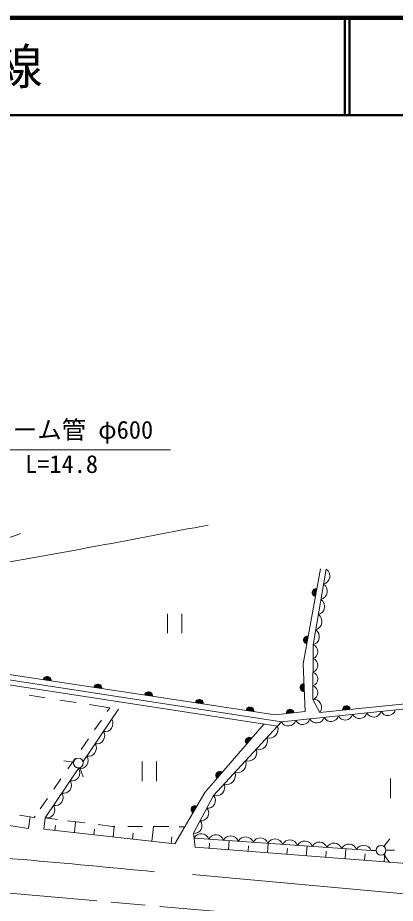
# Model space of a CAD drawing. Units: millimetres, scale not verified. Extents: x 40000 to 680000, y 20000 to 380000.
# Drawn here: x 264204 to 302935, y 289190 to 380000 of the extents above; entities that cross this region are included whole.
import ezdxf
from ezdxf.enums import TextEntityAlignment as Align

# ---------------------------------------------------------------- set-up
doc = ezdxf.new("R2010")
doc.units = ezdxf.units.MM
doc.header["$LTSCALE"] = 1000
doc.linetypes.add('CHAIN', pattern=[18.5, 12, -1.5, 3.5, -1.5])
for name, color, linetype, lineweight in [('M-BGD', 7, 'Continuous', 13), ('M-BMK', 2, 'CHAIN', 13), ('M-STR-STR3', 7, 'Continuous', 13), ('M-TTL', 2, 'Continuous', 140), ('M-TTL-LINE', 7, 'Continuous', 50), ('M-TTL-TXT', 7, 'Continuous', 13)]:
    doc.layers.add(name, color=color, linetype=linetype, lineweight=lineweight)
doc.styles.add('ＭＳ ゴシック', font='')
doc.styles.get('ＭＳ ゴシック').set_extended_font_data('MS Gothic')

msp = doc.modelspace()

# ---------------------------------------------------------------- linework, layer by layer
at = {"layer": 'M-BGD'}
for p, q in [((295259, 323495), (293476, 313744)), ((295853, 323468), (294503, 315689)), ((294503, 315689), (295853, 323468)), ((279553, 316874), (279553, 318874)), ((281053, 318874), (281053, 316874)), ((236630, 316200), (291258, 307793)), ((236225, 315757), (290850, 307350)), ((294503, 315689), (294476, 310097)), ((294476, 310097), (294503, 315689)), ((249035, 314798), (290624, 308521)), ((293476, 313744), (293691, 308868)), ((265384, 310519), (267037, 310264)), ((268514, 310036), (270201, 309776)), ((291258, 307793), (311693, 309929)), ((291258, 307793), (311693, 309929)), ((294476, 310097), (295202, 308771)), ((295202, 308771), (294476, 310097)), ((295202, 308771), (311535, 310416)), ((274547, 309109), (270912, 303714)), ((271565, 309565), (273666, 309241)), ((273666, 309241), (273394, 308846)), ((290624, 308521), (293691, 308868)), ((272795, 307978), (272096, 306965)), ((283400, 300559), (289462, 307564)), ((291258, 307793), (284296, 300231)), ((284296, 300231), (290850, 307350)), ((271467, 306053), (270706, 304950)), ((269942, 303650), (268952, 303810)), ((270088, 304054), (269354, 302989)), ((276956, 301721), (276956, 303721)), ((278456, 303721), (278456, 301721)), ((270478, 303070), (267028, 297950)), ((270592, 303100), (270922, 302150)), ((268628, 301936), (267900, 300882)), ((302457, 299975), (302457, 301975)), ((267256, 299947), (266513, 298871)), ((280338, 295273), (283400, 300559)), ((284296, 300231), (282231, 296364)), ((282231, 296364), (284296, 300231)), ((249188, 299283), (265317, 296863)), ((265908, 297993), (264404, 298211)), ((265495, 298053), (265317, 296863)), ((265988, 298109), (265908, 297993)), ((267028, 297950), (266897, 296784)), ((267028, 297950), (268300, 297788)), ((268083, 297158), (268026, 296657)), ((269315, 297659), (271100, 297431)), ((270140, 297554), (270014, 296434)), ((272457, 297259), (273923, 297072)), ((273923, 297072), (274170, 297071)), ((274111, 297071), (273989, 295987)), ((275506, 297066), (277014, 297061)), ((278134, 297056), (277964, 295540)), ((278143, 297056), (279718, 297051)), ((280779, 297047), (281364, 297045)), ((266897, 296784), (280338, 295273)), ((272065, 296777), (272001, 296210)), ((276047, 296396), (275976, 295763)), ((282231, 296364), (282407, 294959)), ((280030, 296015), (279951, 295316)), ((282293, 295874), (300467, 294599)), ((300467, 294599), (282293, 295874)), ((283880, 295368), (283839, 294847)), ((285906, 295620), (285833, 294691)), ((289896, 295340), (289821, 294379)), ((301762, 295010), (302362, 295810)), ((282407, 294959), (310190, 292788)), ((287871, 295094), (287827, 294535)), ((291862, 294820), (291815, 294224)), ((293886, 295061), (293809, 294068)), ((295852, 294546), (295803, 293912)), ((297877, 294781), (297797, 293756)), ((299843, 294272), (299791, 293601)), ((300467, 294599), (300959, 294608)), ((301852, 294302), (301785, 293445)), ((301959, 294627), (302852, 294643)), ((301752, 294200), (302332, 293390)), ((282149, 292152), (309922, 289592))]:
    msp.add_line(p, q, dxfattribs=at)
for centre in [(270434, 303568), (301459, 294612)]:
    msp.add_circle(centre, 500, dxfattribs=at)
for centre, radius, start, end in [((295350, 322754), 873, 285.4627, 54.83928), ((295080, 321198), 873, 285.4627, 54.83928), ((294813, 321057), 400, 79.6393, 259.6393), ((294813, 321057), 400, 79.6393, 259.6393), ((294813, 321057), 350, 79.6393, 259.6393), ((294813, 321057), 300, 79.6393, 259.6393), ((294813, 321057), 250, 79.6393, 259.6393), ((294813, 321057), 200, 79.6393, 259.6393), ((294813, 321057), 150, 79.6393, 259.6393), ((294813, 321057), 100, 79.6393, 259.6393), ((294813, 321057), 50, 79.6393, 259.6393), ((294810, 319642), 873, 285.4627, 54.83928), ((294540, 318086), 873, 285.4627, 54.83928), ((294270, 316530), 873, 285.4627, 54.83928), ((293922, 316182), 400, 79.6393, 259.6393), ((293922, 316182), 400, 79.6393, 259.6393), ((293922, 316182), 350, 79.6393, 259.6393), ((293922, 316182), 300, 79.6393, 259.6393), ((293922, 316182), 250, 79.6393, 259.6393), ((293922, 316182), 200, 79.6393, 259.6393), ((293922, 316182), 150, 79.6393, 259.6393), ((293922, 316182), 100, 79.6393, 259.6393), ((293922, 316182), 50, 79.6393, 259.6393), ((294261, 314991), 738, 288.56542, 70.88101), ((294254, 313593), 738, 288.56542, 70.88101), ((267230, 312052), 400, 351.41638, 171.41638), ((267230, 312052), 400, 351.41638, 171.41638), ((267230, 312052), 350, 351.41638, 171.41638), ((294247, 312195), 738, 288.56542, 70.88101), ((267230, 312052), 300, 351.41638, 171.41638), ((267230, 312052), 250, 351.41638, 171.41638), ((267230, 312052), 200, 351.41638, 171.41638), ((267230, 312052), 150, 351.41638, 171.41638), ((267230, 312052), 100, 351.41638, 171.41638), ((267230, 312052), 50, 351.41638, 171.41638), ((272429, 311267), 400, 351.41638, 171.41638), ((272429, 311267), 400, 351.41638, 171.41638), ((272429, 311267), 350, 351.41638, 171.41638), ((272429, 311267), 300, 351.41638, 171.41638), ((272429, 311267), 250, 351.41638, 171.41638), ((293583, 311306), 400, 92.51688, 272.51688), ((293583, 311306), 400, 92.51688, 272.51688), ((293583, 311306), 350, 92.51688, 272.51688), ((293583, 311306), 300, 92.51688, 272.51688), ((293583, 311306), 250, 92.51688, 272.51688), ((293583, 311306), 200, 92.51688, 272.51688), ((294241, 310797), 738, 288.56542, 70.88101), ((272429, 311267), 200, 351.41638, 171.41638), ((272429, 311267), 150, 351.41638, 171.41638), ((272429, 311267), 100, 351.41638, 171.41638), ((272429, 311267), 50, 351.41638, 171.41638), ((277627, 310483), 400, 351.41638, 171.41638), ((277627, 310483), 400, 351.41638, 171.41638), ((277627, 310483), 350, 351.41638, 171.41638), ((277627, 310483), 300, 351.41638, 171.41638), ((277627, 310483), 250, 351.41638, 171.41638), ((277627, 310483), 200, 351.41638, 171.41638), ((277627, 310483), 150, 351.41638, 171.41638), ((277627, 310483), 100, 351.41638, 171.41638), ((293583, 311306), 150, 92.51688, 272.51688), ((293583, 311306), 100, 92.51688, 272.51688), ((293583, 311306), 50, 92.51688, 272.51688), ((277627, 310483), 50, 351.41638, 171.41638), ((282826, 309698), 400, 351.41638, 171.41638), ((282826, 309698), 400, 351.41638, 171.41638), ((282826, 309698), 350, 351.41638, 171.41638), ((282826, 309698), 300, 351.41638, 171.41638), ((282826, 309698), 250, 351.41638, 171.41638), ((282826, 309698), 200, 351.41638, 171.41638), ((282826, 309698), 150, 351.41638, 171.41638), ((282826, 309698), 100, 351.41638, 171.41638), ((282826, 309698), 50, 351.41638, 171.41638), ((294557, 309280), 821, 321.73389, 95.67802), ((288024, 308913), 400, 351.41638, 171.41638), ((288024, 308913), 400, 351.41638, 171.41638), ((288024, 308913), 350, 351.41638, 171.41638), ((288024, 308913), 300, 351.41638, 171.41638), ((288024, 308913), 250, 351.41638, 171.41638), ((288024, 308913), 200, 351.41638, 171.41638), ((288024, 308913), 150, 351.41638, 171.41638), ((288024, 308913), 100, 351.41638, 171.41638), ((288024, 308913), 50, 351.41638, 171.41638), ((292157, 308694), 400, 6.45882, 186.45882), ((292157, 308694), 400, 6.45882, 186.45882), ((292157, 308694), 350, 6.45882, 186.45882), ((292157, 308694), 300, 6.45882, 186.45882), ((292157, 308694), 250, 6.45882, 186.45882), ((292157, 308694), 200, 6.45882, 186.45882), ((292157, 308694), 150, 6.45882, 186.45882), ((292157, 308694), 100, 6.45882, 186.45882), ((297924, 309045), 400, 5.74953, 185.74953), ((297924, 309045), 400, 5.74953, 185.74953), ((297924, 309045), 350, 5.74953, 185.74953), ((297924, 309045), 300, 5.74953, 185.74953), ((297924, 309045), 250, 5.74953, 185.74953), ((297924, 309045), 200, 5.74953, 185.74953), ((297924, 309045), 150, 5.74953, 185.74953), ((297924, 309045), 100, 5.74953, 185.74953), ((297924, 309045), 50, 5.74953, 185.74953), ((300715, 309072), 788, 207.42712, 344.50622), ((302175, 309225), 788, 207.42712, 344.50622), ((273145, 307622), 832, 259.52642, 32.52889), ((291958, 308157), 788, 207.42712, 344.50622), ((292157, 308694), 50, 6.45882, 186.45882), ((293417, 308309), 788, 207.42712, 344.50622), ((294877, 308462), 788, 207.42712, 344.50622), ((296336, 308614), 788, 207.42712, 344.50622), ((297796, 308767), 788, 207.42712, 344.50622), ((299256, 308919), 788, 207.42712, 344.50622), ((290009, 307028), 900, 253.76335, 20.96915), ((272293, 306357), 832, 259.52642, 32.52889), ((287946, 305813), 400, 49.12759, 229.12759), ((287946, 305813), 400, 49.12759, 229.12759), ((287946, 305813), 350, 49.12759, 229.12759), ((287946, 305813), 300, 49.12759, 229.12759), ((287946, 305813), 250, 49.12759, 229.12759), ((288917, 305842), 900, 253.76335, 20.96915), ((271440, 305092), 832, 259.52642, 32.52889), ((287946, 305813), 200, 49.12759, 229.12759), ((287946, 305813), 150, 49.12759, 229.12759), ((287946, 305813), 100, 49.12759, 229.12759), ((287946, 305813), 50, 49.12759, 229.12759), ((270588, 303827), 832, 259.52642, 32.52889), ((287824, 304655), 900, 253.76335, 20.96915), ((286732, 303469), 900, 253.76335, 20.96915), ((269736, 302562), 832, 259.52642, 32.52889), ((284915, 302310), 400, 49.12759, 229.12759), ((284915, 302310), 400, 49.12759, 229.12759), ((284915, 302310), 350, 49.12759, 229.12759), ((284915, 302310), 300, 49.12759, 229.12759), ((284915, 302310), 250, 49.12759, 229.12759), ((284915, 302310), 200, 49.12759, 229.12759), ((284915, 302310), 150, 49.12759, 229.12759), ((284915, 302310), 100, 49.12759, 229.12759), ((285640, 302282), 900, 253.76335, 20.96915), ((268884, 301297), 832, 259.52642, 32.52889), ((284915, 302310), 50, 49.12759, 229.12759), ((284547, 301096), 900, 253.76335, 20.96915), ((268031, 300032), 832, 259.52642, 32.52889), ((283701, 299720), 784, 263.14457, 40.67398), ((267179, 298768), 832, 259.52642, 32.52889), ((282382, 298802), 400, 59.91765, 239.91765), ((282382, 298802), 400, 59.91765, 239.91765), ((282382, 298802), 350, 59.91765, 239.91765), ((282382, 298802), 300, 59.91765, 239.91765), ((282382, 298802), 250, 59.91765, 239.91765), ((282382, 298802), 200, 59.91765, 239.91765), ((282382, 298802), 150, 59.91765, 239.91765), ((282382, 298802), 100, 59.91765, 239.91765), ((282382, 298802), 50, 59.91765, 239.91765), ((283013, 298431), 784, 263.14457, 40.67398), ((282325, 297142), 784, 263.14457, 40.67398), ((283027, 295495), 826, 19.24768, 152.73135), ((284542, 295389), 826, 19.24768, 152.73135), ((286056, 295283), 826, 19.24768, 152.73135), ((287571, 295176), 826, 19.24768, 152.73135), ((289085, 295070), 826, 19.24768, 152.73135), ((290600, 294964), 826, 19.24768, 152.73135), ((292114, 294858), 826, 19.24768, 152.73135), ((293629, 294752), 826, 19.24768, 152.73135), ((295143, 294645), 826, 19.24768, 152.73135), ((296658, 294539), 826, 19.24768, 152.73135), ((298172, 294433), 826, 19.24768, 152.73135), ((299687, 294327), 826, 19.24768, 152.73135)]:
    msp.add_arc(centre, radius, start, end, dxfattribs=at)
for points, knots in [([(230562, 320983), (234328, 320931), (238095, 320880), (241844, 321109), (246938, 321421), (251999, 322249), (257044, 323107), (262188, 323981), (267315, 324886), (272438, 325835), (276207, 326533), (279973, 327256), (283740, 327978)], [0, 0, 0, 0, 1, 1, 1, 2, 2, 2, 3, 3, 3, 4, 4, 4, 4]), ([(187840, 325158), (192574, 324912), (197308, 324667), (202043, 324471), (206994, 324265), (211947, 324113), (216902, 323984), (220637, 323886), (224374, 323803), (228106, 323691), (231466, 323591), (234821, 323468), (238191, 323350), (240842, 323257), (243503, 323167), (246131, 323399), (248955, 323648), (251741, 324268), (254559, 324714), (256652, 325046), (258764, 325282), (260795, 325835), (262049, 326176), (263273, 326639), (264497, 327101)], [0, 0, 0, 0, 1, 1, 1, 2, 2, 2, 3, 3, 3, 4, 4, 4, 5, 5, 5, 6, 6, 6, 7, 7, 7, 8, 8, 8, 8]), ([(242341, 296286), (243761, 296181), (245180, 296077), (246597, 295953), (248693, 295771), (250785, 295547), (252867, 295243), (255340, 294881), (257798, 294406), (260278, 294100), (261762, 293918), (263254, 293796), (264745, 293669), (269242, 293286), (273732, 292856), (278223, 292425)], [0, 0, 0, 0, 1, 1, 1, 2, 2, 2, 3, 3, 3, 4, 4, 4, 5, 5, 5, 5])]:
    msp.add_open_spline(points, degree=3, knots=knots, dxfattribs=at)
at = {"layer": 'M-BMK'}
msp.add_line((241929, 292123), (286743, 288162), dxfattribs=at)
at = {"layer": 'M-STR-STR3'}
msp.add_line((257544, 335706), (279881, 335706), dxfattribs=at)
at = {"layer": 'M-TTL'}
msp.add_line((680000, 380000), (40000, 380000), dxfattribs=at)
at = {"layer": 'M-TTL-LINE'}
for p, q in [((297750, 380000), (297750, 370000)), ((298250, 380000), (298250, 370000)), ((40000, 370000), (680000, 370000))]:
    msp.add_line(p, q, dxfattribs=at)

# ---------------------------------------------------------------- texts
at = {"layer": 'M-STR-STR3', "style": 'ＭＳ ゴシック'}
for s, p in [('ヒューム管 φ600', (258713, 336280)), ('L=14.8', (264963, 332768))]:
    msp.add_text(s, height=1833, dxfattribs=at).set_placement(p, align=Align.BOTTOM_LEFT)
at = {"layer": 'M-TTL-TXT', "style": 'ＭＳ ゴシック'}
msp.add_text('主要地方道益田阿武線', height=3666, dxfattribs=at).set_placement((216734, 375000), align=Align.MIDDLE_LEFT)

doc.saveas('drawing.dxf')
